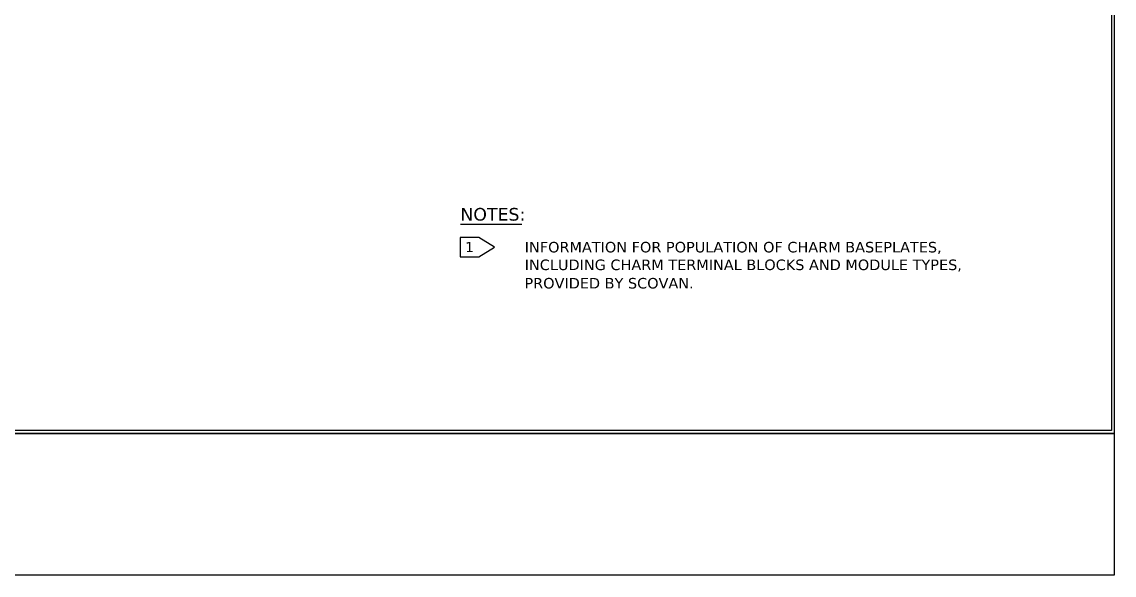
# Model space of a CAD drawing. Extents: x 9438 to 11125, y 1800 to 2873.
# Drawn here: x 10476 to 11125, y 1800 to 2129 of the extents above; entities that cross this region are included whole.
import ezdxf

# ---------------------------------------------------------------- set-up
doc = ezdxf.new("R2010")
doc.units = 0
doc.header["$LTSCALE"] = 10
doc.header["$MEASUREMENT"] = 0
doc.layers.add('G02-1-PRDXXXX-E-MRIO-01-P01-01$0$ANNOTATION', color=7, linetype='Continuous')
doc.layers.add('G02-1-PRDXXXX-E-MRIO-01-P01-01$0$TITLE', color=7, linetype='Continuous')
doc.layers.add('G02-1-PRDXXXX-E-MRIO-01-P01-01$0$View', color=251, linetype='Continuous', plot=False)
doc.styles.add('G02-1-PRDXXXX-E-MRIO-01-P01-01$0$PDF Verdana', font='verdana.ttf')

# ---------------------------------------------------------------- blocks, each defined once
blk = doc.blocks.new('G02-1-PRDXXXX-E-MRIO-01-P01-01$0$DV-54809-ZX-370-003')
at = {"layer": 'G02-1-PRDXXXX-E-MRIO-01-P01-01$0$ANNOTATION', "transparency": 33554559}
h = blk.add_hatch(color=256, dxfattribs=at)
h.paths.add_polyline_path([(1124.1, 92.29), (1120.38, 92.29), (1124.1, 92.29)], flags=0)
h.paths.add_polyline_path([(1124.1, 92.29), (1120.38, 92.29), (1124.1, 92.29)], flags=0)
h.paths.add_polyline_path([(1124.1, 92.29), (1120.38, 92.29), (1124.1, 92.29)], flags=0)
h = blk.add_hatch(color=256, dxfattribs=at)
h.paths.add_polyline_path([(1164.92, 92.63), (1161.19, 92.63), (1164.92, 92.63)], flags=0)
h.paths.add_polyline_path([(1164.92, 92.63), (1161.19, 92.63), (1164.92, 92.63)], flags=0)
h.paths.add_polyline_path([(1164.92, 92.63), (1161.19, 92.63), (1164.92, 92.63)], flags=0)
h = blk.add_hatch(color=256, dxfattribs=at)
h.paths.add_polyline_path([(1104.29, 84.33), (1100.56, 84.33), (1104.29, 84.33)], flags=0)
h.paths.add_polyline_path([(1104.29, 84.33), (1100.56, 84.33), (1104.29, 84.33)], flags=0)
h.paths.add_polyline_path([(1104.29, 84.33), (1100.56, 84.33), (1104.29, 84.33)], flags=0)
h.paths.add_polyline_path([(1104.29, 84.33), (1100.56, 84.33), (1104.29, 84.33)], flags=0)
h.paths.add_polyline_path([(1104.29, 84.33), (1100.56, 84.33), (1104.29, 84.33)], flags=0)
h = blk.add_hatch(color=256, dxfattribs=at)
h.paths.add_polyline_path([(1104.29, 83.99), (1100.73, 83.99), (1104.29, 83.99)], flags=0)
h.paths.add_polyline_path([(1104.29, 83.99), (1100.73, 83.99), (1104.29, 83.99)], flags=0)
h.paths.add_polyline_path([(1104.29, 83.99), (1100.73, 83.99), (1104.29, 83.99)], flags=0)
h = blk.add_hatch(color=256, dxfattribs=at)
h.paths.add_polyline_path([(1092.44, 59.78), (1088.54, 59.78), (1092.44, 59.78)], flags=0)
h.paths.add_polyline_path([(1092.44, 59.78), (1088.54, 59.78), (1092.44, 59.78)], flags=0)
h.paths.add_polyline_path([(1092.44, 59.78), (1088.54, 59.78), (1092.44, 59.78)], flags=0)
h = blk.add_hatch(color=256, dxfattribs=at)
h.paths.add_polyline_path([(1193.36, 63.5), (1189.64, 63.5), (1193.36, 63.5)], flags=0)
h.paths.add_polyline_path([(1193.36, 63.5), (1189.64, 63.5), (1193.36, 63.5)], flags=0)
h.paths.add_polyline_path([(1193.36, 63.5), (1189.64, 63.5), (1193.36, 63.5)], flags=0)
h = blk.add_hatch(color=256, dxfattribs=at)
h.paths.add_polyline_path([(1242.47, 64.69), (1238.75, 64.69), (1242.47, 64.69)], flags=0)
h.paths.add_polyline_path([(1242.47, 64.69), (1238.75, 64.69), (1242.47, 64.69)], flags=0)
h.paths.add_polyline_path([(1242.47, 64.69), (1238.75, 64.69), (1242.47, 64.69)], flags=0)
h.paths.add_polyline_path([(1242.47, 64.69), (1238.75, 64.69), (1242.47, 64.69)], flags=0)
h = blk.add_hatch(color=256, dxfattribs=at)
h.paths.add_polyline_path([(1242.47, 64.35), (1238.75, 64.35), (1242.47, 64.35)], flags=0)
h.paths.add_polyline_path([(1242.47, 64.35), (1238.75, 64.35), (1242.47, 64.35)], flags=0)
h.paths.add_polyline_path([(1242.47, 64.35), (1238.75, 64.35), (1242.47, 64.35)], flags=0)
h.paths.add_polyline_path([(1242.47, 64.35), (1238.75, 64.35), (1242.47, 64.35)], flags=0)
h.paths.add_polyline_path([(1242.47, 64.35), (1238.75, 64.35), (1242.47, 64.35)], flags=0)
h = blk.add_hatch(color=256, dxfattribs=at)
h.paths.add_polyline_path([(1254.16, 55.21), (1250.43, 55.21), (1254.16, 55.21)], flags=0)
h.paths.add_polyline_path([(1254.16, 55.21), (1250.43, 55.21), (1254.16, 55.21)], flags=0)
h.paths.add_polyline_path([(1254.16, 55.21), (1250.43, 55.21), (1254.16, 55.21)], flags=0)
h.paths.add_polyline_path([(1254.16, 55.21), (1250.43, 55.21), (1254.16, 55.21)], flags=0)
h.paths.add_polyline_path([(1254.16, 55.21), (1250.43, 55.21), (1254.16, 55.21)], flags=0)
h = blk.add_hatch(color=256, dxfattribs=at)
h.paths.add_polyline_path([(1254.16, 54.87), (1250.43, 54.87), (1254.16, 54.87)], flags=0)
h.paths.add_polyline_path([(1254.16, 54.87), (1250.43, 54.87), (1254.16, 54.87)], flags=0)
h.paths.add_polyline_path([(1254.16, 54.87), (1250.43, 54.87), (1254.16, 54.87)], flags=0)
at = {"layer": 'G02-1-PRDXXXX-E-MRIO-01-P01-01$0$ANNOTATION', "lineweight": 25}
blk.add_lwpolyline([(1299.04, 208.46), (1335.44, 208.46)], dxfattribs=at)
blk.add_lwpolyline([(1298.87, 200.67), (1298.87, 189.16), (1310.04, 189.16), (1319.19, 194.91), (1310.04, 200.67)], close=True, dxfattribs=at)
at = {"layer": 'G02-1-PRDXXXX-E-MRIO-01-P01-01$0$ANNOTATION', "attachment_point": 4, "style": 'G02-1-PRDXXXX-E-MRIO-01-P01-01$0$PDF Verdana'}
for s, insert, char_height in [('NOTES:', (1298.96, 214.34), 7.508), ('1', (1301.83, 194.94), 6.01), ('INFORMATION FOR POPULATION OF CHARM BASEPLATES,', (1337.23, 194.39), 6.2565), ('INCLUDING CHARM TERMINAL BLOCKS AND MODULE TYPES,', (1337.23, 183.89), 6.2565), ('PROVIDED BY SCOVAN.', (1337.06, 173.39), 6.2565)]:
    blk.add_mtext(s, dxfattribs=dict(at, insert=insert, char_height=char_height))

msp = doc.modelspace()

# ---------------------------------------------------------------- linework, layer by layer
at = {"layer": 'G02-1-PRDXXXX-E-MRIO-01-P01-01$0$TITLE'}
for points in [[(9437.72, 2872.74), (11125.26, 2872.74), (11125.26, 1884.07), (9437.72, 1884.07)], [(9437.72, 1884.07), (11125.26, 1884.07), (11125.26, 1800), (9437.72, 1800)]]:
    msp.add_lwpolyline(points, close=True, dxfattribs=at)
at = {"layer": 'G02-1-PRDXXXX-E-MRIO-01-P01-01$0$View'}
msp.add_lwpolyline([(9437.72, 2872), (11123.72, 2872), (11123.72, 1886), (9437.72, 1886)], close=True, dxfattribs=at)

# ---------------------------------------------------------------- block references
msp.add_blockref('G02-1-PRDXXXX-E-MRIO-01-P01-01$0$DV-54809-ZX-370-003', (9437.72, 1800))

doc.saveas('drawing.dxf')
